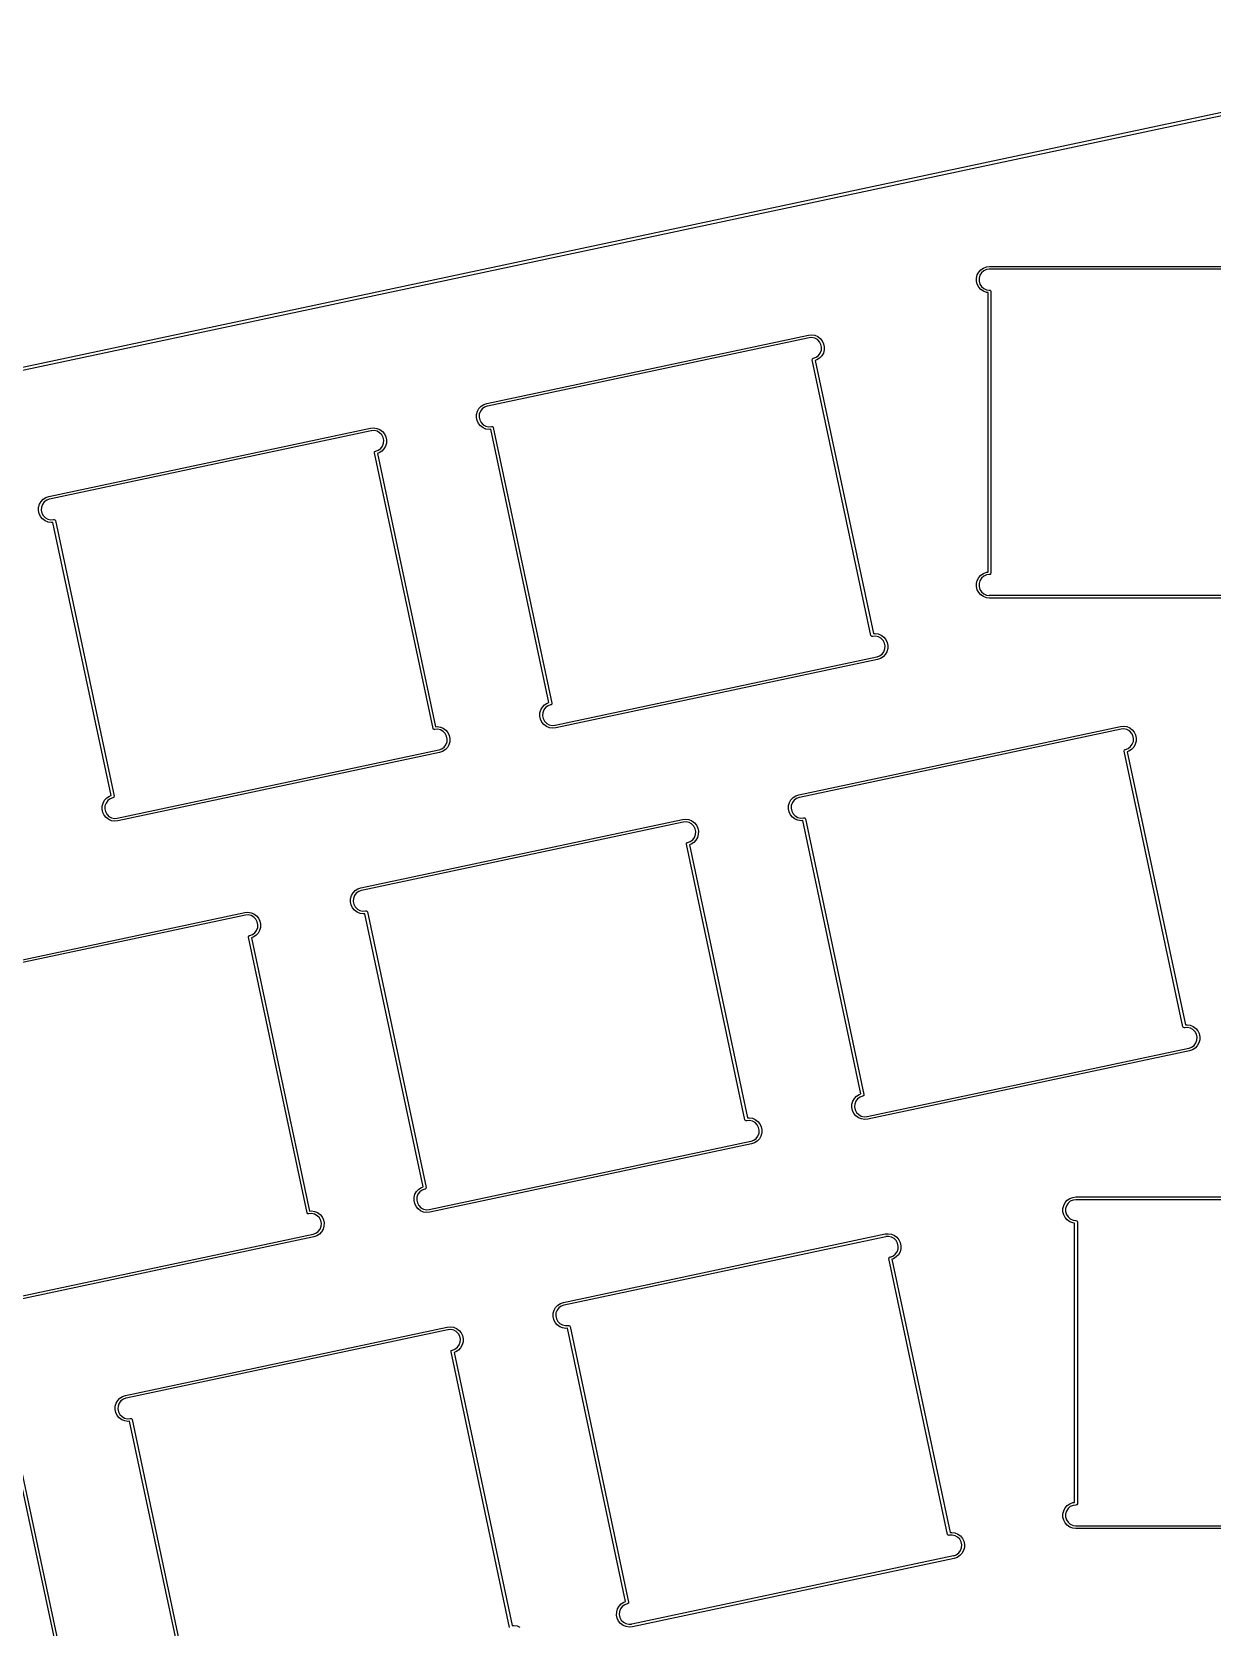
# Model space of a CAD drawing. Extents: x 11 to 430, y -338 to -15.
# Drawn here: x 297.2 to 347.5, y -279.3 to -211.4 of the extents above; entities that cross this region are included whole.
import ezdxf

# ---------------------------------------------------------------- set-up
doc = ezdxf.new("R2010")
doc.units = 0
doc.layers.add('BLACK', color=7, linetype='CONTINUOUS')

msp = doc.modelspace()

# ---------------------------------------------------------------- linework, layer by layer
at = {"layer": 'BLACK', "linetype": 'CONTINUOUS'}
for p, q in [((255.997, -234.368), (363.934, -211.427)), ((363.958, -211.575), (256.029, -234.515)), ((337.431, -221.904), (337.463, -221.773)), ((337.431, -222.039), (337.431, -221.904)), ((337.463, -221.773), (337.526, -221.654)), ((337.526, -221.654), (337.615, -221.553)), ((337.582, -221.787), (337.546, -221.909)), ((337.546, -221.909), (337.546, -222.035)), ((337.651, -221.681), (337.582, -221.787)), ((337.615, -221.553), (337.726, -221.476)), ((337.746, -221.598), (337.651, -221.681)), ((337.726, -221.476), (337.852, -221.428)), ((337.861, -221.545), (337.746, -221.598)), ((337.852, -221.428), (337.987, -221.412)), ((337.978, -221.529), (337.861, -221.545)), ((337.987, -221.532), (337.978, -221.529)), ((337.987, -221.412), (337.987, -221.412)), ((337.987, -221.412), (351.982, -221.412)), ((351.982, -221.532), (337.987, -221.532)), ((337.463, -222.17), (337.431, -222.039)), ((337.526, -222.29), (337.463, -222.17)), ((337.615, -222.391), (337.526, -222.29)), ((337.546, -222.035), (337.582, -222.157)), ((337.582, -222.157), (337.651, -222.263)), ((337.726, -222.468), (337.615, -222.391)), ((337.651, -222.263), (337.746, -222.346)), ((337.852, -222.516), (337.726, -222.468)), ((337.746, -222.346), (337.861, -222.398)), ((337.927, -222.525), (337.852, -222.516)), ((337.861, -222.398), (337.978, -222.415)), ((337.927, -234.415), (337.927, -222.525)), ((337.978, -222.415), (337.987, -222.412)), ((337.987, -222.412), (337.987, -222.412)), ((337.987, -222.412), (338.011, -222.422)), ((338.011, -222.422), (338.029, -222.429)), ((338.029, -222.429), (338.029, -222.429)), ((338.029, -222.429), (338.029, -222.429)), ((338.029, -222.429), (338.029, -222.429)), ((338.029, -222.429), (338.047, -222.472)), ((338.047, -222.472), (338.047, -234.467)), ((316.592, -227.241), (330.282, -224.331)), ((330.307, -224.449), (316.617, -227.359)), ((330.282, -224.331), (330.416, -224.319)), ((330.282, -224.331), (330.282, -224.331)), ((330.282, -224.331), (330.282, -224.331)), ((330.314, -224.444), (330.307, -224.449)), ((330.432, -224.436), (330.314, -224.444)), ((330.416, -224.319), (330.55, -224.34)), ((330.555, -224.463), (330.432, -224.436)), ((330.55, -224.34), (330.674, -224.392)), ((330.666, -224.525), (330.555, -224.463)), ((330.755, -224.614), (330.666, -224.525)), ((330.674, -224.392), (330.783, -224.472)), ((330.815, -224.726), (330.755, -224.614)), ((330.783, -224.472), (330.869, -224.576)), ((330.869, -224.576), (330.928, -224.698)), ((330.928, -224.698), (330.956, -224.83)), ((330.443, -225.381), (330.449, -225.353)), ((332.937, -237.114), (330.443, -225.381)), ((330.449, -225.353), (330.452, -225.336)), ((330.452, -225.336), (330.477, -225.318)), ((330.452, -225.336), (330.452, -225.336)), ((330.452, -225.336), (330.452, -225.336)), ((330.477, -225.318), (330.49, -225.31)), ((330.49, -225.31), (330.49, -225.31)), ((330.49, -225.31), (330.49, -225.31)), ((330.49, -225.31), (330.498, -225.311)), ((330.498, -225.311), (330.609, -225.27)), ((330.642, -225.383), (330.572, -225.407)), ((330.609, -225.27), (330.711, -225.195)), ((330.756, -225.31), (330.642, -225.383)), ((330.711, -225.195), (330.787, -225.094)), ((330.848, -225.212), (330.756, -225.31)), ((330.787, -225.094), (330.832, -224.976)), ((330.842, -224.85), (330.815, -224.726)), ((330.832, -224.976), (330.842, -224.85)), ((330.915, -225.095), (330.848, -225.212)), ((330.951, -224.965), (330.915, -225.095)), ((330.956, -224.83), (330.951, -224.965)), ((330.572, -225.407), (333.044, -237.037)), ((316.258, -227.456), (316.351, -227.358)), ((316.351, -227.358), (316.464, -227.285)), ((316.497, -227.398), (316.396, -227.473)), ((316.464, -227.285), (316.592, -227.241)), ((316.609, -227.357), (316.497, -227.398)), ((316.592, -227.241), (316.592, -227.241)), ((316.592, -227.241), (316.592, -227.241)), ((316.617, -227.359), (316.609, -227.357)), ((316.617, -227.359), (316.617, -227.359)), ((316.151, -227.839), (316.155, -227.704)), ((316.179, -227.971), (316.151, -227.839)), ((316.155, -227.704), (316.192, -227.574)), ((316.238, -228.092), (316.179, -227.971)), ((316.192, -227.574), (316.258, -227.456)), ((316.324, -228.196), (316.238, -228.092)), ((316.275, -227.692), (316.265, -227.819)), ((316.265, -227.819), (316.291, -227.942)), ((316.319, -227.574), (316.275, -227.692)), ((316.291, -227.942), (316.351, -228.054)), ((316.396, -227.473), (316.319, -227.574)), ((316.351, -228.054), (316.44, -228.144)), ((297.958, -231.202), (311.648, -228.292)), ((311.673, -228.409), (297.983, -231.319)), ((311.648, -228.292), (311.782, -228.28)), ((311.648, -228.292), (311.648, -228.292)), ((311.648, -228.292), (311.648, -228.292)), ((311.648, -228.292), (311.648, -228.292)), ((311.68, -228.405), (311.673, -228.409)), ((311.798, -228.397), (311.68, -228.405)), ((311.782, -228.28), (311.916, -228.301)), ((311.922, -228.424), (311.798, -228.397)), ((311.916, -228.301), (312.04, -228.353)), ((312.032, -228.485), (311.922, -228.424)), ((312.121, -228.575), (312.032, -228.485)), ((312.04, -228.353), (312.149, -228.433)), ((312.182, -228.687), (312.121, -228.575)), ((312.149, -228.433), (312.235, -228.537)), ((312.208, -228.81), (312.182, -228.687)), ((312.235, -228.537), (312.294, -228.658)), ((312.294, -228.658), (312.322, -228.79)), ((312.322, -228.79), (312.318, -228.925)), ((316.432, -228.276), (316.324, -228.196)), ((316.557, -228.328), (316.432, -228.276)), ((316.44, -228.144), (316.551, -228.205)), ((316.551, -228.205), (316.675, -228.232)), ((316.69, -228.349), (316.557, -228.328)), ((316.675, -228.232), (316.793, -228.224)), ((316.765, -228.342), (316.69, -228.349)), ((319.237, -239.972), (316.765, -228.342)), ((316.793, -228.224), (316.8, -228.219)), ((316.8, -228.219), (316.8, -228.219)), ((316.8, -228.219), (316.814, -228.222)), ((316.814, -228.222), (316.845, -228.228)), ((316.845, -228.228), (316.871, -228.266)), ((316.871, -228.266), (319.365, -239.999)), ((311.81, -229.341), (311.813, -229.321)), ((314.304, -241.075), (311.81, -229.341)), ((311.813, -229.321), (311.818, -229.296)), ((311.818, -229.296), (311.835, -229.285)), ((311.818, -229.296), (311.818, -229.296)), ((311.818, -229.296), (311.818, -229.296)), ((311.835, -229.285), (311.856, -229.27)), ((311.856, -229.27), (311.856, -229.27)), ((311.856, -229.27), (311.856, -229.27)), ((311.856, -229.27), (311.864, -229.272)), ((311.864, -229.272), (311.976, -229.231)), ((312.008, -229.344), (311.938, -229.368)), ((311.938, -229.368), (314.41, -240.998)), ((311.976, -229.231), (312.077, -229.156)), ((312.122, -229.271), (312.008, -229.344)), ((312.077, -229.156), (312.153, -229.055)), ((312.215, -229.173), (312.122, -229.271)), ((312.153, -229.055), (312.198, -228.936)), ((312.198, -228.936), (312.208, -228.81)), ((312.281, -229.055), (312.215, -229.173)), ((312.318, -228.925), (312.281, -229.055)), ((297.558, -231.534), (297.624, -231.417)), ((297.624, -231.417), (297.717, -231.319)), ((297.762, -231.434), (297.686, -231.535)), ((297.717, -231.319), (297.831, -231.246)), ((297.864, -231.359), (297.762, -231.434)), ((297.831, -231.246), (297.958, -231.202)), ((297.975, -231.318), (297.864, -231.359)), ((297.958, -231.202), (297.958, -231.202)), ((297.958, -231.202), (297.958, -231.202)), ((297.958, -231.202), (297.958, -231.202)), ((297.983, -231.319), (297.975, -231.318)), ((297.517, -231.799), (297.521, -231.664)), ((297.545, -231.931), (297.517, -231.799)), ((297.521, -231.664), (297.558, -231.534)), ((297.604, -232.053), (297.545, -231.931)), ((297.69, -232.157), (297.604, -232.053)), ((297.641, -231.653), (297.631, -231.779)), ((297.631, -231.779), (297.658, -231.903)), ((297.686, -231.535), (297.641, -231.653)), ((297.658, -231.903), (297.718, -232.014)), ((297.799, -232.237), (297.69, -232.157)), ((297.718, -232.014), (297.807, -232.104)), ((297.807, -232.104), (297.917, -232.165)), ((297.917, -232.165), (298.041, -232.193)), ((298.041, -232.193), (298.159, -232.185)), ((298.159, -232.185), (298.166, -232.18)), ((298.166, -232.18), (298.166, -232.18)), ((298.166, -232.18), (298.178, -232.182)), ((298.178, -232.182), (298.211, -232.188)), ((298.211, -232.188), (298.211, -232.188)), ((298.211, -232.188), (298.211, -232.188)), ((298.211, -232.188), (298.214, -232.193)), ((298.214, -232.193), (298.237, -232.226)), ((297.923, -232.289), (297.799, -232.237)), ((298.057, -232.309), (297.923, -232.289)), ((298.131, -232.303), (298.057, -232.309)), ((300.603, -243.933), (298.131, -232.303)), ((298.237, -232.226), (300.731, -243.96)), ((337.431, -234.9), (337.463, -234.769)), ((337.431, -235.035), (337.431, -234.9)), ((337.463, -234.769), (337.526, -234.649)), ((337.526, -234.649), (337.615, -234.548)), ((337.582, -234.783), (337.546, -234.904)), ((337.546, -234.904), (337.546, -235.031)), ((337.651, -234.676), (337.582, -234.783)), ((337.615, -234.548), (337.726, -234.471)), ((337.746, -234.593), (337.651, -234.676)), ((337.726, -234.471), (337.852, -234.424)), ((337.861, -234.541), (337.746, -234.593)), ((337.852, -234.424), (337.927, -234.415)), ((337.978, -234.524), (337.861, -234.541)), ((337.987, -234.527), (337.978, -234.524)), ((338.015, -234.516), (337.987, -234.527)), ((337.987, -234.527), (337.987, -234.527)), ((338.029, -234.51), (338.015, -234.516)), ((338.036, -234.492), (338.029, -234.51)), ((338.029, -234.51), (338.029, -234.51)), ((338.029, -234.51), (338.029, -234.51)), ((338.047, -234.467), (338.036, -234.492)), ((337.463, -235.166), (337.431, -235.035)), ((337.526, -235.285), (337.463, -235.166)), ((337.615, -235.386), (337.526, -235.285)), ((337.546, -235.031), (337.582, -235.152)), ((337.582, -235.152), (337.651, -235.258)), ((337.726, -235.463), (337.615, -235.386)), ((337.651, -235.258), (337.746, -235.341)), ((337.852, -235.511), (337.726, -235.463)), ((337.746, -235.341), (337.861, -235.394)), ((337.987, -235.527), (337.852, -235.511)), ((337.861, -235.394), (337.978, -235.411)), ((337.978, -235.411), (337.987, -235.407)), ((337.987, -235.407), (351.982, -235.407)), ((351.982, -235.527), (337.987, -235.527)), ((332.951, -237.133), (332.937, -237.114)), ((332.963, -237.152), (332.951, -237.133)), ((332.985, -237.156), (332.963, -237.152)), ((332.963, -237.152), (332.963, -237.152)), ((332.963, -237.152), (332.963, -237.152)), ((333.008, -237.16), (332.985, -237.156)), ((333.016, -237.155), (333.008, -237.16)), ((333.008, -237.16), (333.008, -237.16)), ((333.008, -237.16), (333.008, -237.16)), ((333.134, -237.147), (333.016, -237.155)), ((333.044, -237.037), (333.118, -237.031)), ((333.118, -237.031), (333.251, -237.051)), ((333.257, -237.175), (333.134, -237.147)), ((333.251, -237.051), (333.376, -237.103)), ((333.368, -237.236), (333.257, -237.175)), ((333.457, -237.326), (333.368, -237.236)), ((333.376, -237.103), (333.485, -237.184)), ((333.517, -237.437), (333.457, -237.326)), ((333.485, -237.184), (333.571, -237.288)), ((333.543, -237.561), (333.517, -237.437)), ((333.534, -237.687), (333.543, -237.561)), ((333.571, -237.288), (333.63, -237.409)), ((333.63, -237.409), (333.658, -237.541)), ((333.658, -237.541), (333.653, -237.676)), ((319.502, -240.931), (333.191, -238.021)), ((333.216, -238.138), (319.527, -241.048)), ((333.191, -238.021), (333.2, -238.023)), ((333.2, -238.023), (333.311, -237.982)), ((333.344, -238.095), (333.216, -238.138)), ((333.216, -238.138), (333.216, -238.138)), ((333.216, -238.138), (333.216, -238.138)), ((333.216, -238.138), (333.216, -238.138)), ((333.311, -237.982), (333.413, -237.906)), ((333.458, -238.021), (333.344, -238.095)), ((333.413, -237.906), (333.489, -237.805)), ((333.55, -237.923), (333.458, -238.021)), ((333.489, -237.805), (333.534, -237.687)), ((333.617, -237.806), (333.55, -237.923)), ((333.653, -237.676), (333.617, -237.806)), ((318.857, -240.415), (318.893, -240.285)), ((318.893, -240.285), (318.96, -240.168)), ((318.96, -240.168), (319.053, -240.07)), ((319.021, -240.286), (318.977, -240.404)), ((319.098, -240.185), (319.021, -240.286)), ((319.053, -240.07), (319.166, -239.996)), ((319.199, -240.109), (319.098, -240.185)), ((319.166, -239.996), (319.237, -239.972)), ((319.31, -240.068), (319.199, -240.109)), ((319.319, -240.07), (319.31, -240.068)), ((319.327, -240.064), (319.319, -240.07)), ((319.319, -240.07), (319.319, -240.07)), ((319.357, -240.044), (319.327, -240.064)), ((319.36, -240.026), (319.357, -240.044)), ((319.357, -240.044), (319.357, -240.044)), ((319.357, -240.044), (319.357, -240.044)), ((319.365, -239.999), (319.36, -240.026)), ((314.41, -240.998), (314.484, -240.992)), ((314.484, -240.992), (314.618, -241.012)), ((314.618, -241.012), (314.742, -241.064)), ((318.853, -240.55), (318.857, -240.415)), ((318.881, -240.682), (318.853, -240.55)), ((318.94, -240.803), (318.881, -240.682)), ((319.026, -240.907), (318.94, -240.803)), ((318.977, -240.404), (318.967, -240.53)), ((318.967, -240.53), (318.993, -240.654)), ((318.993, -240.654), (319.053, -240.765)), ((319.134, -240.988), (319.026, -240.907)), ((319.053, -240.765), (319.142, -240.855)), ((319.259, -241.04), (319.134, -240.988)), ((319.142, -240.855), (319.253, -240.916)), ((319.253, -240.916), (319.377, -240.944)), ((319.377, -240.944), (319.495, -240.936)), ((319.495, -240.936), (319.502, -240.931)), ((329.87, -243.895), (343.559, -240.985)), ((343.559, -240.985), (343.694, -240.973)), ((343.559, -240.985), (343.559, -240.985)), ((343.694, -240.973), (343.827, -240.993)), ((343.827, -240.993), (343.952, -241.045)), ((314.314, -241.089), (314.304, -241.075)), ((314.33, -241.113), (314.314, -241.089)), ((314.348, -241.116), (314.33, -241.113)), ((314.33, -241.113), (314.33, -241.113)), ((314.33, -241.113), (314.33, -241.113)), ((314.375, -241.121), (314.348, -241.116)), ((314.382, -241.116), (314.375, -241.121)), ((314.375, -241.121), (314.375, -241.121)), ((314.375, -241.121), (314.375, -241.121)), ((314.5, -241.108), (314.382, -241.116)), ((314.624, -241.136), (314.5, -241.108)), ((314.734, -241.197), (314.624, -241.136)), ((314.823, -241.287), (314.734, -241.197)), ((314.742, -241.064), (314.851, -241.144)), ((314.883, -241.398), (314.823, -241.287)), ((314.851, -241.144), (314.937, -241.248)), ((314.855, -241.766), (314.9, -241.648)), ((314.91, -241.522), (314.883, -241.398)), ((314.9, -241.648), (314.91, -241.522)), ((314.937, -241.248), (314.996, -241.37)), ((315.02, -241.637), (314.983, -241.767)), ((314.996, -241.37), (315.024, -241.502)), ((315.024, -241.502), (315.02, -241.637)), ((319.392, -241.06), (319.259, -241.04)), ((319.527, -241.048), (319.392, -241.06)), ((319.527, -241.048), (319.527, -241.048)), ((343.584, -241.102), (329.894, -244.012)), ((343.591, -241.097), (343.584, -241.102)), ((343.709, -241.089), (343.591, -241.097)), ((343.833, -241.117), (343.709, -241.089)), ((343.944, -241.178), (343.833, -241.117)), ((344.033, -241.268), (343.944, -241.178)), ((343.952, -241.045), (344.06, -241.126)), ((344.093, -241.379), (344.033, -241.268)), ((344.06, -241.126), (344.146, -241.229)), ((344.065, -241.747), (344.109, -241.629)), ((344.119, -241.503), (344.093, -241.379)), ((344.109, -241.629), (344.119, -241.503)), ((344.146, -241.229), (344.205, -241.351)), ((344.229, -241.618), (344.192, -241.748)), ((344.205, -241.351), (344.233, -241.483)), ((344.233, -241.483), (344.229, -241.618)), ((300.868, -244.891), (314.558, -241.982)), ((314.583, -242.099), (300.893, -245.009)), ((314.558, -241.982), (314.566, -241.983)), ((314.566, -241.983), (314.677, -241.942)), ((314.71, -242.055), (314.583, -242.099)), ((314.583, -242.099), (314.583, -242.099)), ((314.583, -242.099), (314.583, -242.099)), ((314.583, -242.099), (314.583, -242.099)), ((314.677, -241.942), (314.779, -241.867)), ((314.824, -241.982), (314.71, -242.055)), ((314.779, -241.867), (314.855, -241.766)), ((314.917, -241.884), (314.824, -241.982)), ((314.983, -241.767), (314.917, -241.884)), ((343.721, -242.034), (343.729, -241.989)), ((346.215, -253.767), (343.721, -242.034)), ((343.729, -241.989), (343.755, -241.971)), ((343.755, -241.971), (343.767, -241.963)), ((343.767, -241.963), (343.767, -241.963)), ((343.767, -241.963), (343.767, -241.963)), ((343.767, -241.963), (343.775, -241.964)), ((343.775, -241.964), (343.887, -241.924)), ((343.92, -242.036), (343.849, -242.061)), ((343.849, -242.061), (346.321, -253.691)), ((343.887, -241.924), (343.988, -241.848)), ((344.033, -241.963), (343.92, -242.036)), ((343.988, -241.848), (344.065, -241.747)), ((344.126, -241.865), (344.033, -241.963)), ((344.192, -241.748), (344.126, -241.865)), ((300.219, -244.511), (300.223, -244.376)), ((300.223, -244.376), (300.26, -244.246)), ((300.26, -244.246), (300.326, -244.128)), ((300.326, -244.128), (300.419, -244.03)), ((300.343, -244.365), (300.333, -244.491)), ((300.388, -244.246), (300.343, -244.365)), ((300.464, -244.145), (300.388, -244.246)), ((300.419, -244.03), (300.533, -243.957)), ((300.566, -244.07), (300.464, -244.145)), ((300.533, -243.957), (300.603, -243.933)), ((300.677, -244.029), (300.566, -244.07)), ((300.685, -244.031), (300.677, -244.029)), ((300.705, -244.017), (300.685, -244.031)), ((300.685, -244.031), (300.685, -244.031)), ((300.685, -244.031), (300.685, -244.031)), ((300.723, -244.005), (300.705, -244.017)), ((300.727, -243.984), (300.723, -244.005)), ((300.723, -244.005), (300.723, -244.005)), ((300.723, -244.005), (300.723, -244.005)), ((300.731, -243.96), (300.727, -243.984)), ((329.428, -244.492), (329.433, -244.357)), ((329.433, -244.357), (329.469, -244.227)), ((329.469, -244.227), (329.536, -244.109)), ((329.536, -244.109), (329.628, -244.011)), ((329.552, -244.346), (329.542, -244.472)), ((329.597, -244.227), (329.552, -244.346)), ((329.673, -244.126), (329.597, -244.227)), ((329.628, -244.011), (329.742, -243.938)), ((329.775, -244.051), (329.673, -244.126)), ((329.742, -243.938), (329.87, -243.895)), ((329.886, -244.01), (329.775, -244.051)), ((329.87, -243.895), (329.87, -243.895)), ((329.87, -243.895), (329.87, -243.895)), ((329.87, -243.895), (329.87, -243.895)), ((329.894, -244.012), (329.886, -244.01)), ((300.247, -244.643), (300.219, -244.511)), ((300.306, -244.764), (300.247, -244.643)), ((300.392, -244.868), (300.306, -244.764)), ((300.333, -244.491), (300.359, -244.614)), ((300.359, -244.614), (300.42, -244.726)), ((300.501, -244.948), (300.392, -244.868)), ((300.42, -244.726), (300.509, -244.816)), ((300.625, -245), (300.501, -244.948)), ((300.509, -244.816), (300.619, -244.877)), ((300.619, -244.877), (300.743, -244.904)), ((300.759, -245.021), (300.625, -245)), ((300.743, -244.904), (300.861, -244.896)), ((300.893, -245.009), (300.759, -245.021)), ((300.861, -244.896), (300.868, -244.891)), ((300.868, -244.891), (300.868, -244.891)), ((300.893, -245.009), (300.893, -245.009)), ((300.893, -245.009), (300.893, -245.009)), ((300.893, -245.009), (300.893, -245.009)), ((311.236, -247.855), (324.925, -244.945)), ((324.95, -245.063), (311.261, -247.973)), ((324.925, -244.945), (325.06, -244.934)), ((324.925, -244.945), (324.925, -244.945)), ((324.925, -244.945), (324.925, -244.945)), ((324.925, -244.945), (324.925, -244.945)), ((324.958, -245.058), (324.95, -245.063)), ((324.95, -245.063), (324.95, -245.063)), ((325.076, -245.05), (324.958, -245.058)), ((325.06, -244.934), (325.193, -244.954)), ((325.199, -245.078), (325.076, -245.05)), ((325.193, -244.954), (325.318, -245.006)), ((325.31, -245.139), (325.199, -245.078)), ((325.318, -245.006), (325.426, -245.086)), ((325.426, -245.086), (325.513, -245.19)), ((329.456, -244.624), (329.428, -244.492)), ((329.515, -244.745), (329.456, -244.624)), ((329.601, -244.849), (329.515, -244.745)), ((329.542, -244.472), (329.569, -244.596)), ((329.569, -244.596), (329.629, -244.707)), ((329.71, -244.93), (329.601, -244.849)), ((329.629, -244.707), (329.718, -244.797)), ((329.834, -244.981), (329.71, -244.93)), ((329.718, -244.797), (329.829, -244.858)), ((329.829, -244.858), (329.952, -244.886)), ((329.968, -245.002), (329.834, -244.981)), ((329.952, -244.886), (330.07, -244.878)), ((330.042, -244.995), (329.968, -245.002)), ((332.514, -256.626), (330.042, -244.995)), ((330.07, -244.878), (330.077, -244.873)), ((330.077, -244.873), (330.077, -244.873)), ((330.077, -244.873), (330.077, -244.873)), ((330.077, -244.873), (330.098, -244.877)), ((330.098, -244.877), (330.123, -244.881)), ((330.123, -244.881), (330.123, -244.881)), ((330.123, -244.881), (330.123, -244.881)), ((330.123, -244.881), (330.13, -244.892)), ((330.13, -244.892), (330.149, -244.919)), ((330.149, -244.919), (332.643, -256.652)), ((325.399, -245.229), (325.31, -245.139)), ((325.355, -245.809), (325.431, -245.708)), ((325.459, -245.34), (325.399, -245.229)), ((325.431, -245.708), (325.476, -245.59)), ((325.485, -245.464), (325.459, -245.34)), ((325.476, -245.59), (325.485, -245.464)), ((325.559, -245.709), (325.492, -245.826)), ((325.513, -245.19), (325.572, -245.312)), ((325.595, -245.579), (325.559, -245.709)), ((325.572, -245.312), (325.6, -245.444)), ((325.6, -245.444), (325.595, -245.579)), ((325.087, -245.995), (325.092, -245.969)), ((327.581, -257.728), (325.087, -245.995)), ((325.092, -245.969), (325.095, -245.95)), ((325.095, -245.95), (325.121, -245.932)), ((325.095, -245.95), (325.095, -245.95)), ((325.095, -245.95), (325.095, -245.95)), ((325.121, -245.932), (325.133, -245.924)), ((325.133, -245.924), (325.133, -245.924)), ((325.133, -245.924), (325.133, -245.924)), ((325.133, -245.924), (325.142, -245.925)), ((325.142, -245.925), (325.253, -245.884)), ((325.286, -245.997), (325.215, -246.021)), ((325.215, -246.021), (327.687, -257.652)), ((325.253, -245.884), (325.355, -245.809)), ((325.399, -245.924), (325.286, -245.997)), ((325.492, -245.826), (325.399, -245.924)), ((310.795, -248.453), (310.799, -248.318)), ((310.823, -248.585), (310.795, -248.453)), ((310.799, -248.318), (310.835, -248.188)), ((310.835, -248.188), (310.902, -248.07)), ((310.902, -248.07), (310.995, -247.972)), ((310.918, -248.307), (310.909, -248.433)), ((310.909, -248.433), (310.935, -248.556)), ((310.963, -248.188), (310.918, -248.307)), ((311.039, -248.087), (310.963, -248.188)), ((310.995, -247.972), (311.108, -247.899)), ((311.141, -248.012), (311.039, -248.087)), ((311.108, -247.899), (311.236, -247.855)), ((311.252, -247.971), (311.141, -248.012)), ((311.236, -247.855), (311.236, -247.855)), ((311.236, -247.855), (311.236, -247.855)), ((311.236, -247.855), (311.236, -247.855)), ((311.261, -247.973), (311.252, -247.971)), ((292.602, -251.816), (306.292, -248.906)), ((306.317, -249.024), (292.627, -251.933)), ((306.292, -248.906), (306.426, -248.894)), ((306.292, -248.906), (306.292, -248.906)), ((306.324, -249.019), (306.317, -249.024)), ((306.442, -249.011), (306.324, -249.019)), ((306.426, -248.894), (306.56, -248.915)), ((306.565, -249.038), (306.442, -249.011)), ((306.56, -248.915), (306.684, -248.967)), ((306.676, -249.099), (306.565, -249.038)), ((306.765, -249.189), (306.676, -249.099)), ((306.684, -248.967), (306.793, -249.047)), ((306.793, -249.047), (306.879, -249.151)), ((306.879, -249.151), (306.938, -249.272)), ((310.881, -248.706), (310.823, -248.585)), ((310.968, -248.81), (310.881, -248.706)), ((310.935, -248.556), (310.995, -248.668)), ((311.076, -248.89), (310.968, -248.81)), ((310.995, -248.668), (311.084, -248.758)), ((311.201, -248.942), (311.076, -248.89)), ((311.084, -248.758), (311.195, -248.819)), ((311.195, -248.819), (311.318, -248.846)), ((311.334, -248.963), (311.201, -248.942)), ((311.318, -248.846), (311.437, -248.838)), ((311.408, -248.956), (311.334, -248.963)), ((313.881, -260.586), (311.408, -248.956)), ((311.437, -248.838), (311.444, -248.833)), ((311.444, -248.833), (311.444, -248.833)), ((311.444, -248.833), (311.444, -248.833)), ((311.444, -248.833), (311.463, -248.837)), ((311.463, -248.837), (311.489, -248.842)), ((311.489, -248.842), (311.489, -248.842)), ((311.489, -248.842), (311.489, -248.842)), ((311.489, -248.842), (311.501, -248.86)), ((311.501, -248.86), (311.515, -248.88)), ((311.515, -248.88), (314.009, -260.613)), ((306.508, -249.886), (306.619, -249.845)), ((306.619, -249.845), (306.721, -249.77)), ((306.721, -249.77), (306.797, -249.669)), ((306.825, -249.301), (306.765, -249.189)), ((306.859, -249.787), (306.766, -249.885)), ((306.797, -249.669), (306.842, -249.551)), ((306.852, -249.424), (306.825, -249.301)), ((306.842, -249.551), (306.852, -249.424)), ((306.925, -249.669), (306.859, -249.787)), ((306.962, -249.539), (306.925, -249.669)), ((306.938, -249.272), (306.966, -249.404)), ((306.966, -249.404), (306.962, -249.539)), ((306.453, -249.956), (306.458, -249.929)), ((308.947, -261.689), (306.453, -249.956)), ((306.458, -249.929), (306.462, -249.91)), ((306.462, -249.91), (306.469, -249.905)), ((306.469, -249.905), (306.5, -249.884)), ((306.5, -249.884), (306.508, -249.886)), ((306.652, -249.958), (306.582, -249.982)), ((306.582, -249.982), (309.054, -261.612)), ((306.766, -249.885), (306.652, -249.958)), ((346.229, -253.788), (346.215, -253.767)), ((346.241, -253.805), (346.229, -253.788)), ((346.265, -253.81), (346.241, -253.805)), ((346.241, -253.805), (346.241, -253.805)), ((346.241, -253.805), (346.241, -253.805)), ((346.286, -253.814), (346.265, -253.81)), ((346.293, -253.809), (346.286, -253.814)), ((346.286, -253.814), (346.286, -253.814)), ((346.286, -253.814), (346.286, -253.814)), ((346.411, -253.801), (346.293, -253.809)), ((346.321, -253.691), (346.395, -253.684)), ((346.395, -253.684), (346.529, -253.705)), ((346.535, -253.828), (346.411, -253.801)), ((346.529, -253.705), (346.654, -253.757)), ((346.646, -253.889), (346.535, -253.828)), ((346.735, -253.979), (346.646, -253.889)), ((346.654, -253.757), (346.762, -253.837)), ((346.762, -253.837), (346.848, -253.941)), ((346.589, -254.635), (346.69, -254.56)), ((346.69, -254.56), (346.767, -254.459)), ((346.795, -254.091), (346.735, -253.979)), ((346.828, -254.577), (346.735, -254.675)), ((346.767, -254.459), (346.811, -254.341)), ((346.821, -254.214), (346.795, -254.091)), ((346.811, -254.341), (346.821, -254.214)), ((346.894, -254.459), (346.828, -254.577)), ((346.848, -253.941), (346.907, -254.062)), ((346.931, -254.329), (346.894, -254.459)), ((346.907, -254.062), (346.935, -254.194)), ((346.935, -254.194), (346.931, -254.329)), ((332.779, -257.584), (346.469, -254.674)), ((346.494, -254.792), (332.804, -257.702)), ((346.469, -254.674), (346.478, -254.676)), ((346.478, -254.676), (346.589, -254.635)), ((346.622, -254.748), (346.494, -254.792)), ((346.494, -254.792), (346.494, -254.792)), ((346.494, -254.792), (346.494, -254.792)), ((346.494, -254.792), (346.494, -254.792)), ((346.735, -254.675), (346.622, -254.748)), ((332.444, -256.65), (332.514, -256.626)), ((332.13, -257.203), (332.134, -257.068)), ((332.158, -257.335), (332.13, -257.203)), ((332.134, -257.068), (332.171, -256.938)), ((332.171, -256.938), (332.238, -256.821)), ((332.238, -256.821), (332.33, -256.723)), ((332.254, -257.057), (332.244, -257.183)), ((332.244, -257.183), (332.271, -257.307)), ((332.299, -256.939), (332.254, -257.057)), ((332.271, -257.307), (332.331, -257.418)), ((332.375, -256.838), (332.299, -256.939)), ((332.33, -256.723), (332.444, -256.65)), ((332.477, -256.763), (332.375, -256.838)), ((332.588, -256.722), (332.477, -256.763)), ((332.596, -256.723), (332.588, -256.722)), ((332.611, -256.713), (332.596, -256.723)), ((332.596, -256.723), (332.596, -256.723)), ((332.596, -256.723), (332.596, -256.723)), ((332.634, -256.697), (332.611, -256.713)), ((332.638, -256.676), (332.634, -256.697)), ((332.634, -256.697), (332.634, -256.697)), ((332.634, -256.697), (332.634, -256.697)), ((332.643, -256.652), (332.638, -256.676)), ((327.595, -257.748), (327.581, -257.728)), ((327.607, -257.766), (327.595, -257.748)), ((327.641, -257.772), (327.607, -257.766)), ((327.607, -257.766), (327.607, -257.766)), ((327.607, -257.766), (327.607, -257.766)), ((327.652, -257.774), (327.641, -257.772)), ((327.659, -257.769), (327.652, -257.774)), ((327.652, -257.774), (327.652, -257.774)), ((327.778, -257.761), (327.659, -257.769)), ((327.687, -257.652), (327.762, -257.645)), ((327.762, -257.645), (327.895, -257.666)), ((327.901, -257.789), (327.778, -257.761)), ((327.895, -257.666), (328.02, -257.717)), ((328.012, -257.85), (327.901, -257.789)), ((328.101, -257.94), (328.012, -257.85)), ((328.02, -257.717), (328.128, -257.798)), ((328.161, -258.051), (328.101, -257.94)), ((328.128, -257.798), (328.215, -257.902)), ((328.215, -257.902), (328.273, -258.023)), ((332.217, -257.457), (332.158, -257.335)), ((332.303, -257.561), (332.217, -257.457)), ((332.412, -257.641), (332.303, -257.561)), ((332.331, -257.418), (332.42, -257.508)), ((332.536, -257.693), (332.412, -257.641)), ((332.42, -257.508), (332.531, -257.57)), ((332.531, -257.57), (332.654, -257.597)), ((332.67, -257.713), (332.536, -257.693)), ((332.654, -257.597), (332.772, -257.589)), ((332.804, -257.702), (332.67, -257.713)), ((332.772, -257.589), (332.779, -257.584)), ((332.779, -257.584), (332.779, -257.584)), ((332.804, -257.702), (332.804, -257.702)), ((332.804, -257.702), (332.804, -257.702)), ((332.804, -257.702), (332.804, -257.702)), ((314.146, -261.545), (327.835, -258.635)), ((327.835, -258.635), (327.844, -258.637)), ((327.844, -258.637), (327.955, -258.596)), ((327.955, -258.596), (328.057, -258.521)), ((328.101, -258.636), (327.988, -258.709)), ((328.057, -258.521), (328.133, -258.42)), ((328.194, -258.537), (328.101, -258.636)), ((328.133, -258.42), (328.178, -258.301)), ((328.187, -258.175), (328.161, -258.051)), ((328.178, -258.301), (328.187, -258.175)), ((328.261, -258.42), (328.194, -258.537)), ((328.297, -258.29), (328.261, -258.42)), ((328.273, -258.023), (328.302, -258.155)), ((328.302, -258.155), (328.297, -258.29)), ((327.86, -258.752), (314.171, -261.662)), ((327.988, -258.709), (327.86, -258.752)), ((327.86, -258.752), (327.86, -258.752)), ((327.86, -258.752), (327.86, -258.752)), ((313.604, -260.782), (313.697, -260.684)), ((313.697, -260.684), (313.81, -260.611)), ((313.81, -260.611), (313.881, -260.586)), ((313.954, -260.683), (313.843, -260.723)), ((313.963, -260.684), (313.954, -260.683)), ((313.984, -260.67), (313.963, -260.684)), ((313.963, -260.684), (313.963, -260.684)), ((313.963, -260.684), (313.963, -260.684)), ((314.001, -260.658), (313.984, -260.67)), ((314.005, -260.634), (314.001, -260.658)), ((314.001, -260.658), (314.001, -260.658)), ((314.001, -260.658), (314.001, -260.658)), ((314.009, -260.613), (314.005, -260.634)), ((313.496, -261.164), (313.501, -261.029)), ((313.524, -261.296), (313.496, -261.164)), ((313.501, -261.029), (313.537, -260.899)), ((313.583, -261.418), (313.524, -261.296)), ((313.537, -260.899), (313.604, -260.782)), ((313.62, -261.018), (313.611, -261.144)), ((313.611, -261.144), (313.637, -261.268)), ((313.665, -260.9), (313.62, -261.018)), ((313.637, -261.268), (313.697, -261.379)), ((313.741, -260.799), (313.665, -260.9)), ((313.697, -261.379), (313.786, -261.469)), ((313.843, -260.723), (313.741, -260.799)), ((341.111, -261.505), (341.143, -261.374)), ((341.143, -261.374), (341.206, -261.254)), ((341.206, -261.254), (341.295, -261.153)), ((341.262, -261.388), (341.226, -261.509)), ((341.331, -261.281), (341.262, -261.388)), ((341.295, -261.153), (341.406, -261.076)), ((341.426, -261.198), (341.331, -261.281)), ((341.406, -261.076), (341.532, -261.029)), ((341.541, -261.146), (341.426, -261.198)), ((341.532, -261.029), (341.667, -261.012)), ((341.658, -261.129), (341.541, -261.146)), ((341.667, -261.132), (341.658, -261.129)), ((341.667, -261.012), (355.662, -261.012)), ((355.662, -261.132), (341.667, -261.132)), ((308.973, -261.727), (308.947, -261.689)), ((309.01, -261.733), (308.973, -261.727)), ((309.019, -261.735), (309.01, -261.733)), ((309.026, -261.73), (309.019, -261.735)), ((309.019, -261.735), (309.019, -261.735)), ((309.144, -261.722), (309.026, -261.73)), ((309.054, -261.612), (309.128, -261.606)), ((309.128, -261.606), (309.261, -261.626)), ((309.267, -261.75), (309.144, -261.722)), ((309.261, -261.626), (309.386, -261.678)), ((309.378, -261.811), (309.267, -261.75)), ((309.467, -261.901), (309.378, -261.811)), ((309.386, -261.678), (309.495, -261.758)), ((309.527, -262.012), (309.467, -261.901)), ((309.495, -261.758), (309.581, -261.862)), ((309.554, -262.136), (309.527, -262.012)), ((309.581, -261.862), (309.64, -261.984)), ((309.64, -261.984), (309.668, -262.116)), ((313.67, -261.521), (313.583, -261.418)), ((313.778, -261.602), (313.67, -261.521)), ((313.903, -261.654), (313.778, -261.602)), ((313.786, -261.469), (313.897, -261.53)), ((313.897, -261.53), (314.02, -261.558)), ((314.036, -261.674), (313.903, -261.654)), ((314.02, -261.558), (314.138, -261.55)), ((314.171, -261.662), (314.036, -261.674)), ((314.138, -261.55), (314.146, -261.545)), ((314.171, -261.662), (314.171, -261.662)), ((314.171, -261.662), (314.171, -261.662)), ((314.171, -261.662), (314.171, -261.662)), ((341.111, -261.64), (341.111, -261.505)), ((341.143, -261.771), (341.111, -261.64)), ((341.206, -261.89), (341.143, -261.771)), ((341.295, -261.991), (341.206, -261.89)), ((341.226, -261.509), (341.226, -261.636)), ((341.226, -261.636), (341.262, -261.757)), ((341.262, -261.757), (341.331, -261.863)), ((341.406, -262.068), (341.295, -261.991)), ((341.331, -261.863), (341.426, -261.946)), ((341.426, -261.946), (341.541, -261.999)), ((341.541, -261.999), (341.658, -262.016)), ((341.658, -262.016), (341.667, -262.012)), ((341.667, -262.012), (341.667, -262.012)), ((341.667, -262.012), (341.691, -262.023)), ((341.691, -262.023), (341.709, -262.03)), ((341.709, -262.03), (341.709, -262.03)), ((341.709, -262.03), (341.709, -262.03)), ((341.709, -262.03), (341.716, -262.047)), ((341.716, -262.047), (341.727, -262.072)), ((295.512, -265.506), (309.201, -262.596)), ((309.226, -262.713), (295.537, -265.623)), ((309.201, -262.596), (309.21, -262.597)), ((309.21, -262.597), (309.321, -262.557)), ((309.354, -262.669), (309.226, -262.713)), ((309.226, -262.713), (309.226, -262.713)), ((309.321, -262.557), (309.423, -262.481)), ((309.468, -262.596), (309.354, -262.669)), ((309.423, -262.481), (309.499, -262.38)), ((309.56, -262.498), (309.468, -262.596)), ((309.499, -262.38), (309.544, -262.262)), ((309.544, -262.262), (309.554, -262.136)), ((309.627, -262.381), (309.56, -262.498)), ((309.663, -262.251), (309.627, -262.381)), ((309.668, -262.116), (309.663, -262.251)), ((319.855, -265.499), (333.545, -262.589)), ((333.569, -262.706), (319.88, -265.616)), ((333.545, -262.589), (333.679, -262.577)), ((333.545, -262.589), (333.545, -262.589)), ((333.545, -262.589), (333.545, -262.589)), ((333.577, -262.701), (333.569, -262.706)), ((333.695, -262.694), (333.577, -262.701)), ((333.679, -262.577), (333.812, -262.598)), ((333.818, -262.721), (333.695, -262.694)), ((333.812, -262.598), (333.937, -262.65)), ((333.929, -262.782), (333.818, -262.721)), ((333.937, -262.65), (334.046, -262.73)), ((334.046, -262.73), (334.132, -262.834)), ((341.532, -262.116), (341.406, -262.068)), ((341.607, -262.125), (341.532, -262.116)), ((341.607, -274.015), (341.607, -262.125)), ((341.727, -262.072), (341.727, -274.068)), ((334.018, -262.872), (333.929, -262.782)), ((333.974, -263.453), (334.05, -263.352)), ((334.078, -262.983), (334.018, -262.872)), ((334.05, -263.352), (334.095, -263.233)), ((334.104, -263.107), (334.078, -262.983)), ((334.095, -263.233), (334.104, -263.107)), ((334.178, -263.352), (334.111, -263.47)), ((334.132, -262.834), (334.191, -262.955)), ((334.214, -263.222), (334.178, -263.352)), ((334.191, -262.955), (334.219, -263.087)), ((334.219, -263.087), (334.214, -263.222)), ((333.706, -263.638), (333.711, -263.611)), ((336.2, -275.372), (333.706, -263.638)), ((333.711, -263.611), (333.715, -263.593)), ((333.715, -263.593), (333.734, -263.58)), ((333.715, -263.593), (333.715, -263.593)), ((333.715, -263.593), (333.715, -263.593)), ((333.734, -263.58), (333.752, -263.567)), ((333.752, -263.567), (333.752, -263.567)), ((333.752, -263.567), (333.752, -263.567)), ((333.752, -263.567), (333.761, -263.569)), ((333.761, -263.569), (333.872, -263.528)), ((333.905, -263.641), (333.835, -263.665)), ((333.835, -263.665), (336.307, -275.295)), ((333.872, -263.528), (333.974, -263.453)), ((334.019, -263.568), (333.905, -263.641)), ((334.111, -263.47), (334.019, -263.568)), ((319.414, -266.096), (319.418, -265.961)), ((319.442, -266.228), (319.414, -266.096)), ((319.418, -265.961), (319.454, -265.831)), ((319.454, -265.831), (319.521, -265.714)), ((319.521, -265.714), (319.614, -265.616)), ((319.537, -265.95), (319.528, -266.076)), ((319.528, -266.076), (319.554, -266.2)), ((319.582, -265.832), (319.537, -265.95)), ((319.659, -265.731), (319.582, -265.832)), ((319.614, -265.616), (319.727, -265.543)), ((319.76, -265.655), (319.659, -265.731)), ((319.727, -265.543), (319.855, -265.499)), ((319.871, -265.615), (319.76, -265.655)), ((319.855, -265.499), (319.855, -265.499)), ((319.855, -265.499), (319.855, -265.499)), ((319.855, -265.499), (319.855, -265.499)), ((319.88, -265.616), (319.871, -265.615)), ((301.221, -269.46), (314.911, -266.55)), ((314.936, -266.667), (301.246, -269.577)), ((314.911, -266.55), (315.045, -266.538)), ((314.911, -266.55), (314.911, -266.55)), ((314.943, -266.662), (314.936, -266.667)), ((315.061, -266.654), (314.943, -266.662)), ((315.045, -266.538), (315.179, -266.558)), ((315.185, -266.682), (315.061, -266.654)), ((315.179, -266.558), (315.303, -266.61)), ((315.295, -266.743), (315.185, -266.682)), ((315.384, -266.833), (315.295, -266.743)), ((315.303, -266.61), (315.412, -266.691)), ((315.412, -266.691), (315.498, -266.794)), ((315.498, -266.794), (315.557, -266.916)), ((319.501, -266.35), (319.442, -266.228)), ((319.587, -266.454), (319.501, -266.35)), ((319.554, -266.2), (319.614, -266.311)), ((319.695, -266.534), (319.587, -266.454)), ((319.614, -266.311), (319.703, -266.401)), ((319.82, -266.586), (319.695, -266.534)), ((319.703, -266.401), (319.814, -266.462)), ((319.814, -266.462), (319.938, -266.49)), ((319.953, -266.606), (319.82, -266.586)), ((319.938, -266.49), (320.056, -266.482)), ((320.028, -266.6), (319.953, -266.606)), ((322.5, -278.23), (320.028, -266.6)), ((320.056, -266.482), (320.063, -266.477)), ((320.063, -266.477), (320.063, -266.477)), ((320.063, -266.477), (320.063, -266.477)), ((320.063, -266.477), (320.086, -266.481)), ((320.086, -266.481), (320.108, -266.485)), ((320.108, -266.485), (320.108, -266.485)), ((320.108, -266.485), (320.108, -266.485)), ((320.108, -266.485), (320.124, -266.508)), ((320.124, -266.508), (320.134, -266.523)), ((320.134, -266.523), (322.628, -278.256)), ((315.127, -267.529), (315.238, -267.489)), ((315.238, -267.489), (315.34, -267.413)), ((315.34, -267.413), (315.416, -267.312)), ((315.444, -266.944), (315.384, -266.833)), ((315.478, -267.43), (315.385, -267.528)), ((315.416, -267.312), (315.461, -267.194)), ((315.471, -267.068), (315.444, -266.944)), ((315.461, -267.194), (315.471, -267.068)), ((315.544, -267.313), (315.478, -267.43)), ((315.581, -267.183), (315.544, -267.313)), ((315.557, -266.916), (315.585, -267.048)), ((315.585, -267.048), (315.581, -267.183)), ((315.072, -267.599), (315.078, -267.568)), ((317.566, -279.332), (315.072, -267.599)), ((315.078, -267.568), (315.081, -267.554)), ((315.081, -267.554), (315.116, -267.529)), ((315.081, -267.554), (315.081, -267.554)), ((315.081, -267.554), (315.081, -267.554)), ((315.116, -267.529), (315.119, -267.528)), ((315.119, -267.528), (315.119, -267.528)), ((315.119, -267.528), (315.127, -267.529)), ((315.271, -267.601), (315.201, -267.626)), ((315.201, -267.626), (317.673, -279.256)), ((315.385, -267.528), (315.271, -267.601)), ((300.98, -269.576), (301.094, -269.503)), ((301.094, -269.503), (301.221, -269.46)), ((301.221, -269.46), (301.221, -269.46)), ((301.221, -269.46), (301.221, -269.46)), ((301.221, -269.46), (301.221, -269.46)), ((300.78, -270.057), (300.784, -269.922)), ((300.808, -270.189), (300.78, -270.057)), ((300.784, -269.922), (300.821, -269.792)), ((300.867, -270.31), (300.808, -270.189)), ((300.821, -269.792), (300.887, -269.675)), ((300.887, -269.675), (300.98, -269.576)), ((300.904, -269.911), (300.894, -270.037)), ((300.894, -270.037), (300.92, -270.161)), ((300.949, -269.792), (300.904, -269.911)), ((300.92, -270.161), (300.981, -270.272)), ((301.025, -269.691), (300.949, -269.792)), ((301.126, -269.616), (301.025, -269.691)), ((301.237, -269.575), (301.126, -269.616)), ((301.246, -269.577), (301.237, -269.575)), ((300.953, -270.414), (300.867, -270.31)), ((301.062, -270.495), (300.953, -270.414)), ((300.981, -270.272), (301.07, -270.362)), ((301.186, -270.546), (301.062, -270.495)), ((301.07, -270.362), (301.18, -270.423)), ((301.18, -270.423), (301.304, -270.451)), ((301.32, -270.567), (301.186, -270.546)), ((301.304, -270.451), (301.422, -270.443)), ((301.394, -270.56), (301.32, -270.567)), ((303.866, -282.191), (301.394, -270.56)), ((301.422, -270.443), (301.429, -270.438)), ((301.429, -270.438), (301.429, -270.438)), ((301.429, -270.438), (301.429, -270.438)), ((301.429, -270.438), (301.45, -270.442)), ((301.45, -270.442), (301.474, -270.446)), ((301.474, -270.446), (301.474, -270.446)), ((301.474, -270.446), (301.474, -270.446)), ((301.474, -270.446), (301.486, -270.463)), ((301.486, -270.463), (301.5, -270.484)), ((301.5, -270.484), (303.994, -282.217)), ((298.933, -283.293), (296.439, -271.56)), ((296.567, -271.586), (299.039, -283.217)), ((341.143, -274.369), (341.206, -274.25)), ((341.206, -274.25), (341.295, -274.149)), ((341.331, -274.277), (341.262, -274.383)), ((341.295, -274.149), (341.406, -274.072)), ((341.426, -274.194), (341.331, -274.277)), ((341.406, -274.072), (341.532, -274.024)), ((341.541, -274.141), (341.426, -274.194)), ((341.532, -274.024), (341.607, -274.015)), ((341.658, -274.124), (341.541, -274.141)), ((341.667, -274.128), (341.658, -274.124)), ((341.691, -274.117), (341.667, -274.128)), ((341.667, -274.128), (341.667, -274.128)), ((341.709, -274.11), (341.691, -274.117)), ((341.725, -274.072), (341.709, -274.11)), ((341.709, -274.11), (341.709, -274.11)), ((341.709, -274.11), (341.709, -274.11)), ((341.727, -274.068), (341.725, -274.072)), ((341.111, -274.5), (341.143, -274.369)), ((341.111, -274.635), (341.111, -274.5)), ((341.143, -274.766), (341.111, -274.635)), ((341.206, -274.886), (341.143, -274.766)), ((341.295, -274.987), (341.206, -274.886)), ((341.262, -274.383), (341.226, -274.504)), ((341.226, -274.504), (341.226, -274.631)), ((341.226, -274.631), (341.262, -274.752)), ((341.262, -274.752), (341.331, -274.859)), ((341.331, -274.859), (341.426, -274.942)), ((341.426, -274.942), (341.541, -274.994)), ((336.214, -275.391), (336.2, -275.372)), ((336.226, -275.409), (336.214, -275.391)), ((336.247, -275.413), (336.226, -275.409)), ((336.226, -275.409), (336.226, -275.409)), ((336.226, -275.409), (336.226, -275.409)), ((336.271, -275.418), (336.247, -275.413)), ((336.279, -275.413), (336.271, -275.418)), ((336.271, -275.418), (336.271, -275.418)), ((336.271, -275.418), (336.271, -275.418)), ((336.397, -275.405), (336.279, -275.413)), ((336.307, -275.295), (336.381, -275.289)), ((336.381, -275.289), (336.514, -275.309)), ((336.52, -275.432), (336.397, -275.405)), ((336.514, -275.309), (336.639, -275.361)), ((336.631, -275.494), (336.52, -275.432)), ((336.72, -275.584), (336.631, -275.494)), ((336.639, -275.361), (336.747, -275.441)), ((336.78, -275.695), (336.72, -275.584)), ((336.747, -275.441), (336.834, -275.545)), ((336.834, -275.545), (336.892, -275.667)), ((341.406, -275.064), (341.295, -274.987)), ((341.532, -275.111), (341.406, -275.064)), ((341.667, -275.128), (341.532, -275.111)), ((341.541, -274.994), (341.658, -275.011)), ((341.658, -275.011), (341.667, -275.008)), ((341.667, -275.008), (355.662, -275.008)), ((355.662, -275.128), (341.667, -275.128)), ((322.765, -279.188), (336.454, -276.279)), ((336.454, -276.279), (336.463, -276.28)), ((336.463, -276.28), (336.574, -276.239)), ((336.574, -276.239), (336.676, -276.164)), ((336.72, -276.279), (336.607, -276.352)), ((336.676, -276.164), (336.752, -276.063)), ((336.813, -276.181), (336.72, -276.279)), ((336.752, -276.063), (336.797, -275.945)), ((336.806, -275.819), (336.78, -275.695)), ((336.797, -275.945), (336.806, -275.819)), ((336.88, -276.064), (336.813, -276.181)), ((336.916, -275.934), (336.88, -276.064)), ((336.892, -275.667), (336.921, -275.799)), ((336.921, -275.799), (336.916, -275.934)), ((336.479, -276.396), (322.79, -279.306)), ((336.48, -276.396), (336.479, -276.396)), ((336.479, -276.396), (336.479, -276.396)), ((336.479, -276.396), (336.479, -276.396)), ((336.607, -276.352), (336.48, -276.396)), ((322.223, -278.425), (322.316, -278.327)), ((322.316, -278.327), (322.429, -278.254)), ((322.429, -278.254), (322.5, -278.23)), ((322.573, -278.326), (322.462, -278.367)), ((322.582, -278.328), (322.573, -278.326)), ((322.597, -278.317), (322.582, -278.328)), ((322.582, -278.328), (322.582, -278.328)), ((322.582, -278.328), (322.582, -278.328)), ((322.62, -278.302), (322.597, -278.317)), ((322.623, -278.283), (322.62, -278.302)), ((322.62, -278.302), (322.62, -278.302)), ((322.62, -278.302), (322.62, -278.302)), ((322.628, -278.256), (322.623, -278.283)), ((322.115, -278.808), (322.12, -278.673)), ((322.144, -278.94), (322.115, -278.808)), ((322.12, -278.673), (322.156, -278.543)), ((322.202, -279.061), (322.144, -278.94)), ((322.156, -278.543), (322.223, -278.425)), ((322.239, -278.661), (322.23, -278.788)), ((322.23, -278.788), (322.256, -278.911)), ((322.284, -278.543), (322.239, -278.661)), ((322.256, -278.911), (322.316, -279.023)), ((322.36, -278.442), (322.284, -278.543)), ((322.316, -279.023), (322.405, -279.113)), ((322.462, -278.367), (322.36, -278.442)), ((317.673, -279.256), (317.747, -279.249)), ((317.747, -279.249), (317.881, -279.27)), ((317.881, -279.27), (318.005, -279.322)), ((322.289, -279.165), (322.202, -279.061)), ((322.397, -279.245), (322.289, -279.165)), ((322.522, -279.297), (322.397, -279.245)), ((322.405, -279.113), (322.516, -279.174)), ((322.516, -279.174), (322.639, -279.201)), ((322.655, -279.318), (322.522, -279.297)), ((322.639, -279.201), (322.758, -279.193)), ((322.79, -279.306), (322.655, -279.318)), ((322.758, -279.193), (322.765, -279.188)), ((322.765, -279.188), (322.765, -279.188)), ((322.79, -279.306), (322.79, -279.306)), ((322.79, -279.306), (322.79, -279.306)), ((322.79, -279.306), (322.79, -279.306))]:
    msp.add_line(p, q, dxfattribs=at)

doc.saveas('drawing.dxf')
